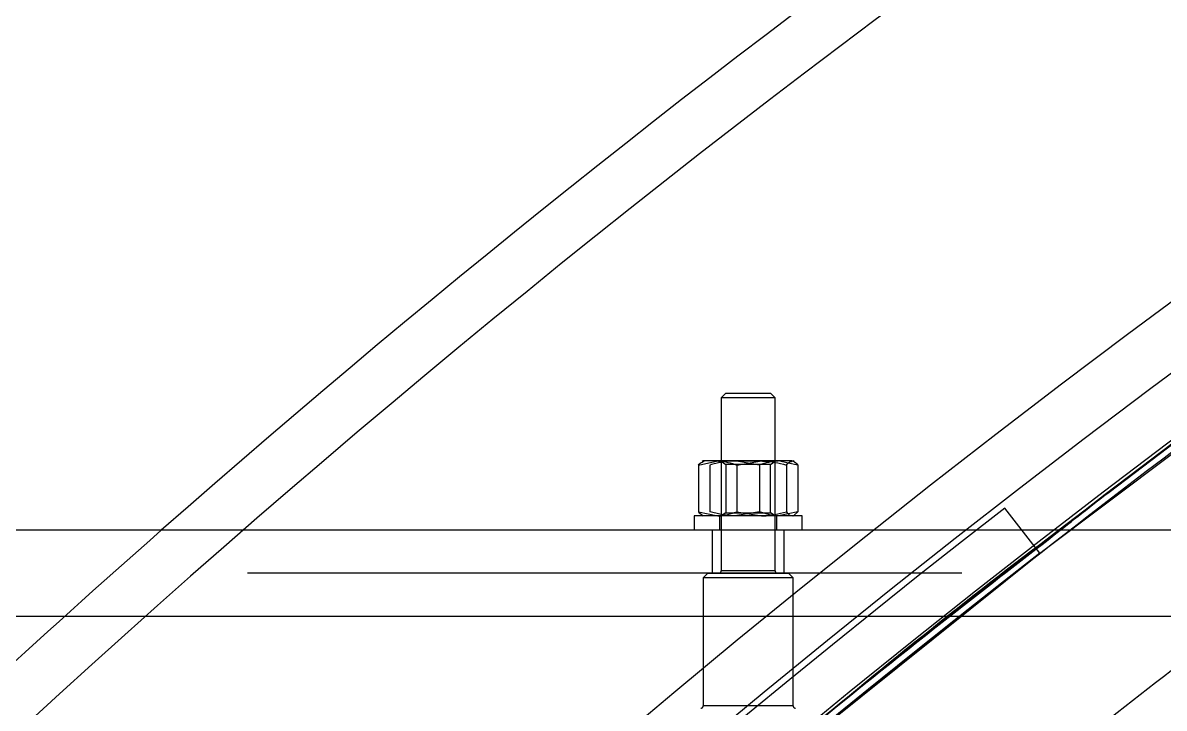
# Model space of a CAD drawing. Header units: metres. Extents: x 0 to 21025, y 0 to 14850.
# Drawn here: x 5959.9 to 6086.7, y 9316.4 to 9392.5 of the extents above; entities that cross this region are included whole.
import ezdxf

# ---------------------------------------------------------------- set-up
doc = ezdxf.new("R2010")
doc.units = ezdxf.units.M
doc.header["$LTSCALE"] = 25
doc.linetypes.add('HIDDEN2', pattern=[4.7625, 3.175, -1.5875])
for name, color, linetype in [('SL1', 8, 'Continuous'), ('SL4', 4, 'Continuous'), ('ST1', 7, 'HIDDEN2')]:
    doc.layers.add(name, color=color, linetype=linetype)

msp = doc.modelspace()

# ---------------------------------------------------------------- linework, layer by layer
at = {"layer": 'SL1', "flags": 128}
msp.add_lwpolyline([(6049.092, 9314.497), (6073.213, 9333.822), (6102.286, 9355.651), (6132.03, 9376.555), (6162.416, 9396.515), (6196.547, 9417.357), (6231.377, 9437.006), (6266.865, 9455.441), (6302.969, 9472.639), (6339.646, 9488.578), (6373.448, 9501.962), (6407.654, 9514.277), (6442.23, 9525.511), (6442.231, 9525.511)], dxfattribs=at)
at = {"layer": 'SL1'}
for radius, start, end in [(1221.5, 107.691351, 131.364925), (1215.5, 107.106787, 166.785047), (1170.7, 106.690475, 164.690823), (1164.35, 106.913784, 164.513299), (1158.35, 107.10294, 164.435358), (1158, 107.11294, 127.658057), (1221.5, 131.364925, 136.439839), (1158, 127.658057, 133.372518)]:
    msp.add_arc((6782.517, 8419.394), radius, start, end, dxfattribs=at)
for points, knots in [([(6441.768, 9526.125), (6437.652, 9524.858), (6421.593, 9519.816), (6393.775, 9510.409), (6359.252, 9497.473), (6325.815, 9483.728), (6293.469, 9469.258), (6261.581, 9453.806), (6230.179, 9437.385), (6198.673, 9419.659), (6167.123, 9400.585), (6135.622, 9380.085), (6104.838, 9358.707), (6084.947, 9343.646), (6075.047, 9336.149)], [0.80804203, 0.80804203, 0.80804203, 0.80804203, 0.81401555, 0.83138527, 0.84876276, 0.86513828, 0.88151792, 0.89790135, 0.91427649, 0.93065821, 0.94803209, 0.96539988, 0.98277726, 1, 1, 1, 1]), ([(6075.196, 9336.149), (6077.33, 9337.832), (6088.736, 9346.83), (6110.067, 9362.296), (6139.185, 9382.483), (6168.96, 9401.698), (6199.908, 9420.382), (6232.058, 9438.427), (6265.41, 9455.751), (6299.308, 9471.983), (6333.714, 9487.106), (6368.593, 9501.106), (6403.235, 9513.721), (6427.728, 9521.776), (6440.388, 9525.7), (6441.768, 9526.125)], [0, 0, 0, 0, 0.00376932, 0.02014983, 0.03653035, 0.05291087, 0.06929138, 0.08666457, 0.10403776, 0.12141095, 0.13878414, 0.15615733, 0.17353052, 0.18991104, 0.19191378, 0.19191378, 0.19191378, 0.19191378]), ([(6442.231, 9525.511), (6432.964, 9522.661), (6411.041, 9515.613), (6376.77, 9503.457), (6340.685, 9489.236), (6306.202, 9474.314), (6273.301, 9458.832), (6240.903, 9442.324), (6209.039, 9424.807), (6177.742, 9406.296), (6147.038, 9386.817), (6115.974, 9365.682), (6084.891, 9343.125), (6064.321, 9326.772), (6054.186, 9318.716)], [0.929117718, 0.929117718, 0.929117718, 0.929117718, 0.933777878, 0.940185556, 0.946593233, 0.952418444, 0.958243655, 0.964068866, 0.969894078, 0.975719289, 0.9815445, 0.987369711, 0.993777388, 1, 1, 1, 1]), ([(6075.047, 9336.149), (6074.962, 9336.085), (6064.84, 9328.531), (6045.339, 9312.61), (6017.282, 9288.713), (5998.008, 9271.47), (5988.446, 9262.2), (5987.36, 9261.149)], [0, 0, 0, 0, 0.0027581, 0.3282416, 0.6538705, 0.960724, 1, 1, 1, 1]), ([(5987.474, 9261.149), (5990.607, 9264.16), (6002.772, 9275.852), (6024.842, 9295.286), (6050.924, 9317.33), (6068.01, 9330.577), (6075.196, 9336.149)], [0, 0, 0, 0, 0.1129057, 0.4383374, 0.7637691, 1, 1, 1, 1]), ([(6016.835, 9261.149), (6024.08, 9267.697), (6040.462, 9282.504), (6066.411, 9304.002), (6089.721, 9322.473), (6103.802, 9332.729), (6108.498, 9336.149)], [0, 0, 0, 0, 0.24722976, 0.55899008, 0.85293696, 1, 1, 1, 1])]:
    msp.add_open_spline(points, degree=3, knots=knots, dxfattribs=at)
at = {"layer": 'SL4'}
for p, q in [((6038.014, 9351.384), (6037.514, 9350.884)), ((6038.014, 9351.384), (6043.014, 9351.384)), ((6043.514, 9350.884), (6043.014, 9351.384)), ((6037.514, 9350.884), (6037.514, 9343.849)), ((6043.514, 9350.884), (6037.514, 9350.884)), ((6043.514, 9343.849), (6043.514, 9350.884)), ((6035.003, 9343.402), (6037.126, 9343.849)), ((6035.003, 9343.402), (6035.003, 9338.195)), ((6035.514, 9343.849), (6035.39, 9343.777)), ((6037.126, 9343.849), (6035.514, 9343.849)), ((6042.005, 9343.849), (6037.126, 9343.849)), ((6039.25, 9343.402), (6042.005, 9343.849)), ((6039.25, 9343.402), (6039.25, 9338.195)), ((6045.393, 9343.849), (6042.005, 9343.849)), ((6044.761, 9343.402), (6044.761, 9338.195)), ((6046.025, 9343.402), (6044.977, 9343.622)), ((6045.639, 9343.777), (6045.514, 9343.849)), ((6046.025, 9343.402), (6046.025, 9338.195)), ((6034.514, 9337.749), (6034.514, 9336.149)), ((6046.514, 9337.749), (6034.514, 9337.749)), ((6035.003, 9338.195), (6037.126, 9337.749)), ((6035.39, 9337.82), (6035.514, 9337.749)), ((6039.25, 9338.195), (6042.005, 9337.749)), ((6046.025, 9338.195), (6044.977, 9337.975)), ((6045.514, 9337.749), (6045.639, 9337.82)), ((6045.629, 9337.841), (6046.025, 9338.195)), ((6046.514, 9336.149), (6046.514, 9337.749)), ((6490.517, 9336.149), (5540.514, 9336.149)), ((5540.514, 9326.624), (6330.277, 9326.624))]:
    msp.add_line(p, q, dxfattribs=at)
for points, knots in [([(6035.003, 9343.402), (6035.056, 9343.472), (6035.184, 9343.641), (6035.317, 9343.689), (6035.395, 9343.718)], [0, 0, 0, 0, 0.41393622, 1, 1, 1, 1]), ([(6037.126, 9343.849), (6037.177, 9343.848), (6037.894, 9343.842), (6038.596, 9343.614), (6039.25, 9343.402)], [0, 0, 0, 0, 0.0702006, 1, 1, 1, 1]), ([(6042.005, 9343.849), (6042.07, 9343.848), (6043.001, 9343.842), (6043.913, 9343.614), (6044.761, 9343.402)], [0, 0, 0, 0, 0.0702006, 1, 1, 1, 1]), ([(6044.761, 9343.402), (6044.814, 9343.469), (6045.02, 9343.731), (6045.234, 9343.799), (6045.393, 9343.849)], [0, 0, 0, 0, 0.2575513, 1, 1, 1, 1]), ([(6045.393, 9343.849), (6045.45, 9343.842), (6045.664, 9343.817), (6045.873, 9343.577), (6046.025, 9343.402)], [0, 0, 0, 0, 0.2686336, 1, 1, 1, 1]), ([(6035.003, 9338.195), (6035.056, 9338.125), (6035.184, 9337.956), (6035.317, 9337.908), (6035.395, 9337.879)], [0, 0, 0, 0, 0.41393622, 1, 1, 1, 1]), ([(6037.126, 9337.749), (6037.177, 9337.749), (6037.894, 9337.755), (6038.596, 9337.983), (6039.25, 9338.195)], [0, 0, 0, 0, 0.0702006, 1, 1, 1, 1]), ([(6042.005, 9337.749), (6042.07, 9337.749), (6043.001, 9337.755), (6043.913, 9337.983), (6044.761, 9338.195)], [0, 0, 0, 0, 0.0702006, 1, 1, 1, 1]), ([(6044.761, 9338.195), (6044.814, 9338.128), (6045.02, 9337.866), (6045.234, 9337.799), (6045.393, 9337.749)], [0, 0, 0, 0, 0.2575513, 1, 1, 1, 1])]:
    msp.add_open_spline(points, degree=3, knots=knots, dxfattribs=at)
at = {"layer": 'ST1'}
for p, q in [((6035.395, 9343.718), (6035.636, 9343.849)), ((6036.268, 9343.402), (6036.268, 9338.195)), ((6037.514, 9343.849), (6037.514, 9343.823)), ((6037.514, 9343.849), (6037.514, 9331.634)), ((6043.514, 9343.823), (6037.514, 9343.823)), ((6037.514, 9343.823), (6038.014, 9343.473)), ((6043.014, 9343.473), (6038.014, 9343.473)), ((6038.014, 9343.473), (6038.014, 9338.099)), ((6041.779, 9343.402), (6039.023, 9343.849)), ((6041.779, 9343.402), (6041.779, 9338.195)), ((6043.014, 9343.473), (6043.514, 9343.823)), ((6043.014, 9338.099), (6043.014, 9343.473)), ((6043.514, 9343.823), (6043.514, 9343.849)), ((6043.514, 9331.634), (6043.514, 9343.849)), ((6044.977, 9343.622), (6043.902, 9343.849)), ((6072.931, 9333.604), (6069.038, 9338.62)), ((6037.314, 9337.749), (6037.314, 9336.149)), ((6038.014, 9338.099), (6037.514, 9337.749)), ((6038.014, 9338.099), (6043.014, 9338.099)), ((6041.779, 9338.195), (6039.023, 9337.749)), ((6043.514, 9337.749), (6043.014, 9338.099)), ((6043.714, 9336.149), (6043.714, 9337.749)), ((6044.977, 9337.975), (6043.902, 9337.749)), ((6036.514, 9336.149), (6036.514, 9331.386)), ((6044.514, 9331.386), (6044.514, 9336.149)), ((6540.514, 9331.386), (5540.514, 9331.386)), ((6036.014, 9331.384), (6035.514, 9330.884)), ((6045.514, 9330.884), (6035.514, 9330.884)), ((6035.514, 9330.884), (6035.514, 9316.634)), ((6036.014, 9331.384), (6045.014, 9331.384)), ((6043.472, 9331.634), (6037.556, 9331.634)), ((6045.514, 9330.884), (6045.014, 9331.384)), ((6045.514, 9316.634), (6045.514, 9330.884)), ((5540.514, 9326.624), (6330.277, 9326.624)), ((6045.478, 9316.634), (6035.515, 9316.634))]:
    msp.add_line(p, q, dxfattribs=at)
for centre, radius, start, end in [((6782.517, 8419.394), 1163.627, 127.817651, 147.031191), ((6782.517, 8419.394), 1157.277, 127.817651, 147.031191), ((6037.264, 9331.634), 0.25, 270, 0), ((6043.764, 9331.634), 0.25, 180, 270), ((6035.264, 9316.634), 0.25, 270, 0), ((6045.764, 9316.634), 0.25, 180, 270)]:
    msp.add_arc(centre, radius, start, end, dxfattribs=at)
for points, knots in [([(6039.023, 9343.849), (6038.958, 9343.848), (6038.027, 9343.842), (6037.116, 9343.614), (6036.268, 9343.402)], [0, 0, 0, 0, 0.0702006, 1, 1, 1, 1]), ([(6043.902, 9343.849), (6043.852, 9343.848), (6043.135, 9343.842), (6042.432, 9343.614), (6041.779, 9343.402)], [0, 0, 0, 0, 0.0702006, 1, 1, 1, 1]), ([(6039.023, 9337.749), (6038.958, 9337.749), (6038.027, 9337.755), (6037.116, 9337.983), (6036.268, 9338.195)], [0, 0, 0, 0, 0.0702006, 1, 1, 1, 1]), ([(6043.902, 9337.749), (6043.852, 9337.749), (6043.135, 9337.755), (6042.432, 9337.983), (6041.779, 9338.195)], [0, 0, 0, 0, 0.0702006, 1, 1, 1, 1]), ([(6016.834, 9261.149), (6024.078, 9267.696), (6040.462, 9282.504), (6066.41, 9304.001), (6089.721, 9322.474), (6103.801, 9332.728), (6108.498, 9336.149)], [0, 0, 0, 0, 0.247188, 0.5590419, 0.8529145, 1, 1, 1, 1])]:
    msp.add_open_spline(points, degree=3, knots=knots, dxfattribs=at)

doc.saveas('drawing.dxf')
